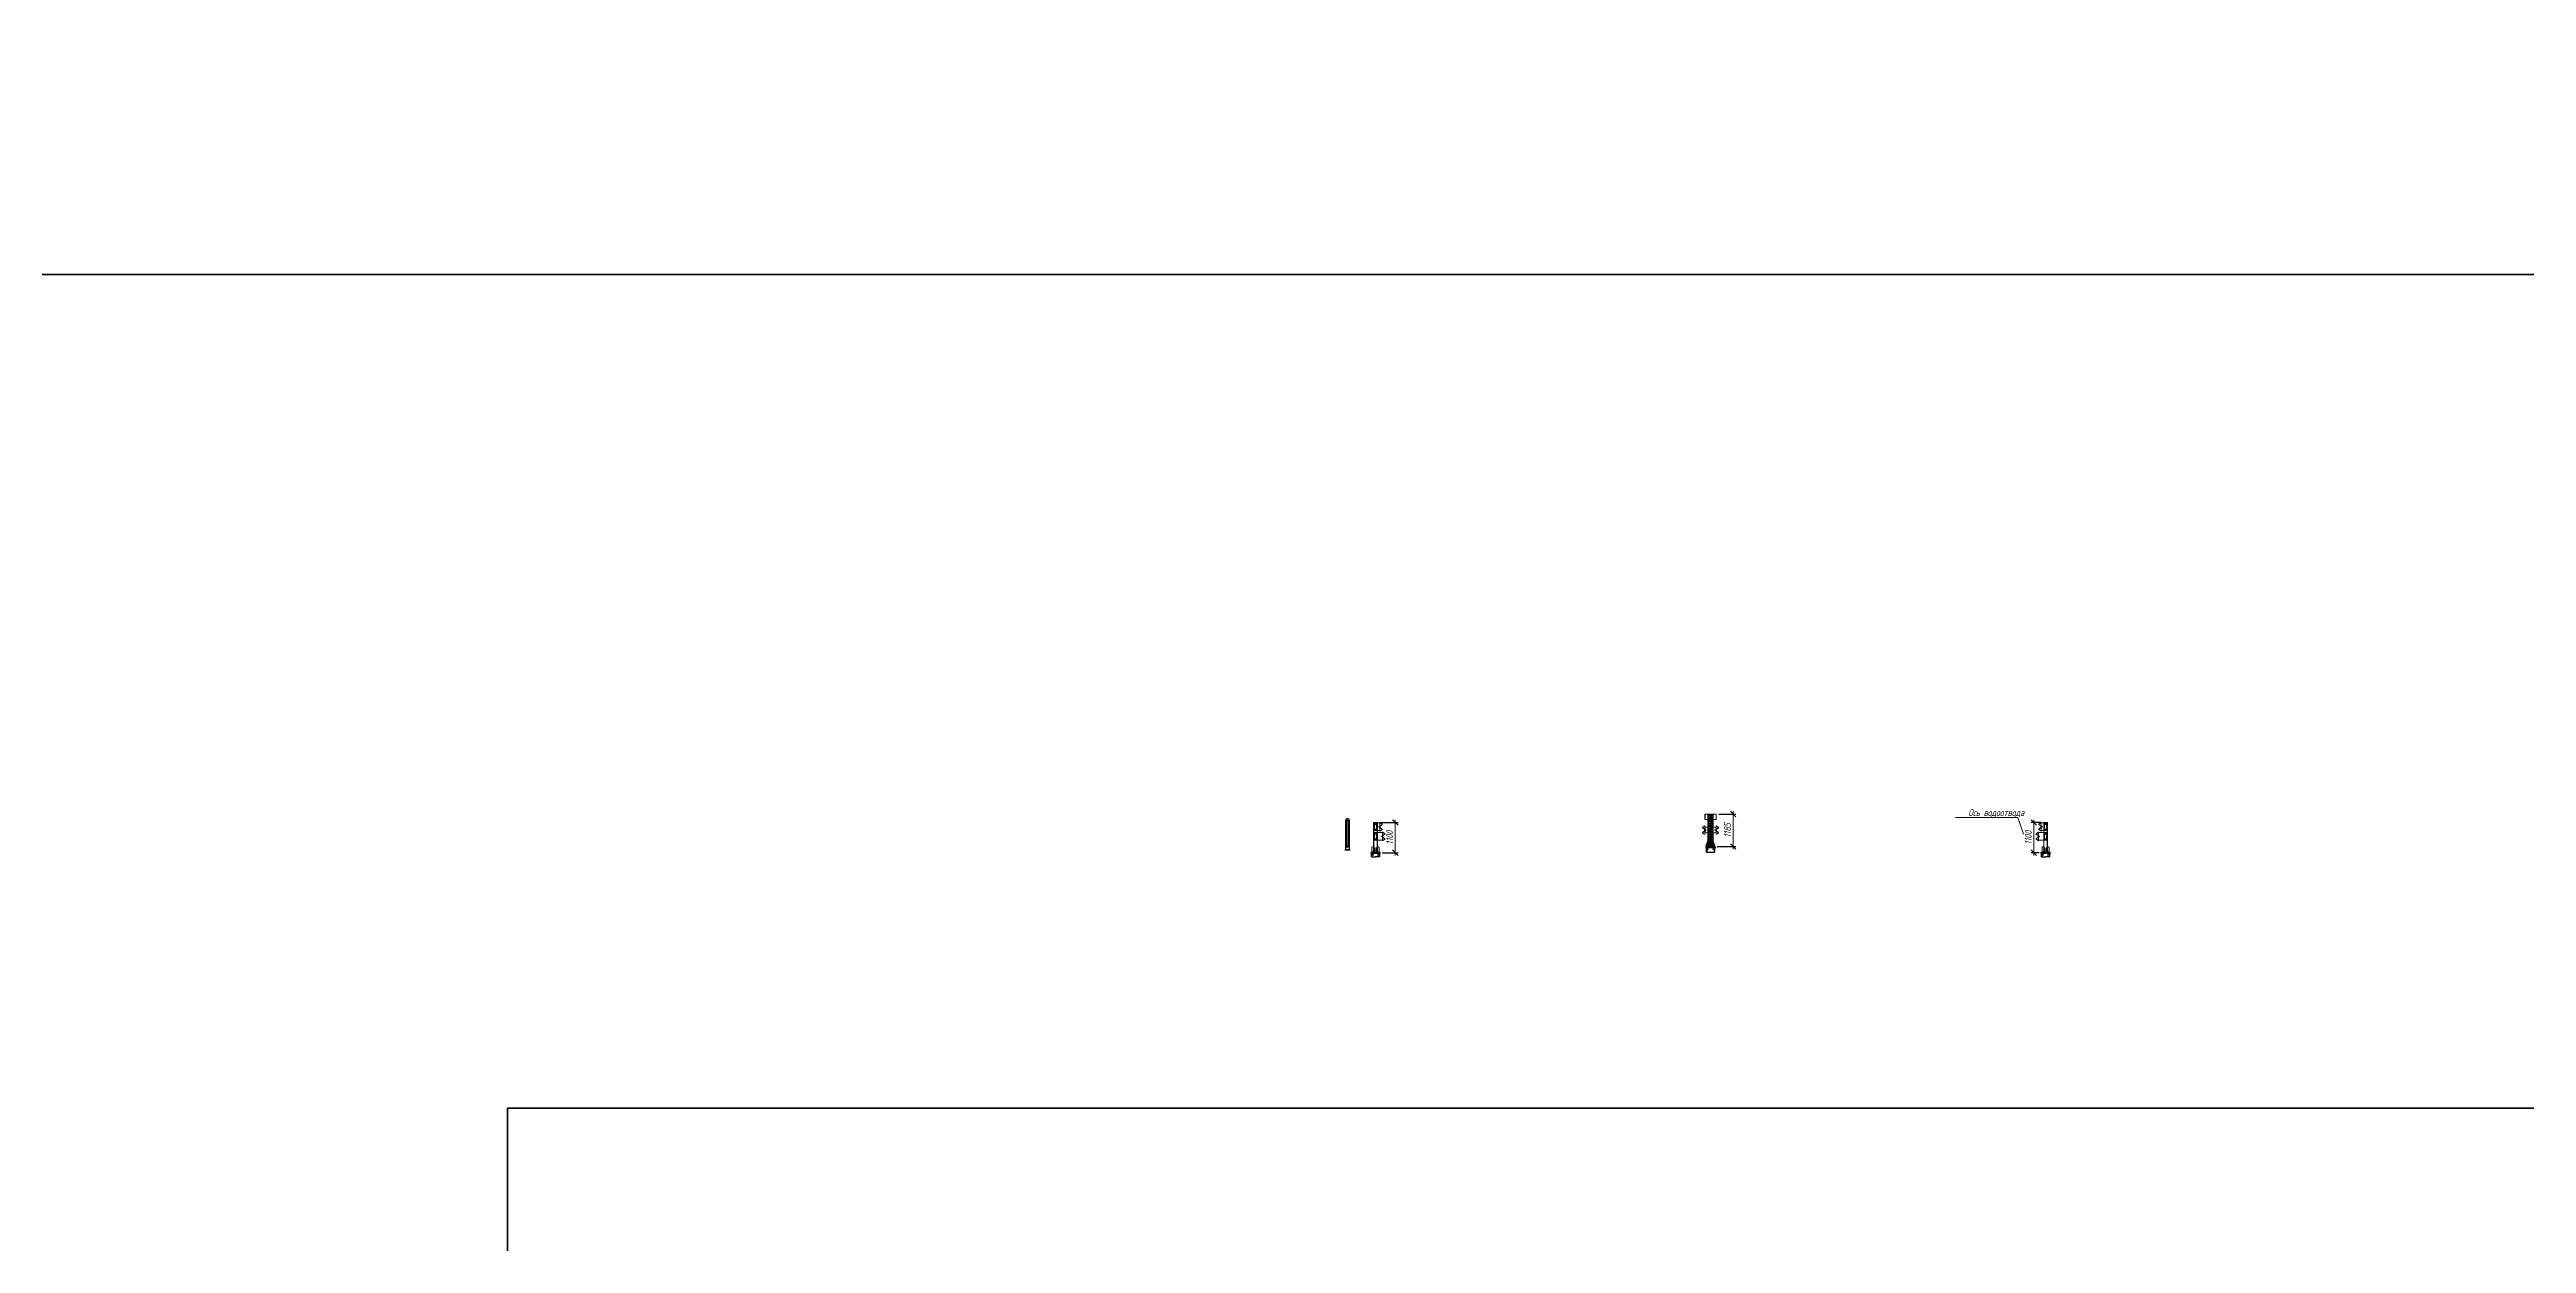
# Model space of a CAD drawing. Header units: millimetres. Extents: x 0 to 285450075, y -3000605 to 8125189010.
# Drawn here: x 7266740 to 7356967, y 62219 to 105710 of the extents above; entities that cross this region are included whole.
import ezdxf
from ezdxf import colors
from ezdxf.entities.mleader import LeaderData, LeaderLine
from ezdxf.math import Vec2, Vec3

# ---------------------------------------------------------------- set-up
doc = ezdxf.new("R2010")
doc.units = ezdxf.units.MM
for name, pattern in [('ACAD_ISO02W100', [15, 12, -3]), ('ACAD_ISO10W100', [18.5, 12, -3, 0.5, -3]), ('Штриховая', [3, 2, -1])]:
    doc.linetypes.add(name, pattern=pattern)
for name, color, linetype, lineweight in [('1-Бетон', 106, 'Continuous', 35), ('1-Металл', 4, 'Continuous', 30), ('Б-Перила', 3, 'Continuous', 20), ('ИС_Выноска', 3, 'Continuous', 18), ('ИС_Выноски', 3, 'Continuous', 18), ('ИС_Размер', 3, 'Continuous', 18)]:
    doc.layers.add(name, color=color, linetype=linetype, lineweight=lineweight)
doc.layers.add('Красные отметки', color=1, linetype='Continuous')
doc.styles.add('0', font='isocpeur.ttf', dxfattribs={"width": 0.8, "oblique": 15})
doc.styles.add('ISOCPEUR', font='isocpeur.ttf', dxfattribs={"width": 0.8, "oblique": 15, "height": 2.5})
doc.dimstyles.new('М100', dxfattribs={"dimscale": 100, "dimtxt": 2.5, "dimasz": 2, "dimexe": 1, "dimexo": 1, "dimgap": 0.8, "dimtad": 1, "dimdec": 0, "dimzin": 0, "dimdsep": 46, "dimtxsty": '0', "dimblk": 'OBLIQUE', "dimcen": 0.09, "dimdle": 1, "dimclrd": 256, "dimclre": 256, "dimclrt": 256, "dimadec": 4, "dimazin": 0, "dimtfac": 1, "dimtdec": 0, "dimtmove": 1, "dimatfit": 2, "dimfxl": 1, "dimtolj": 1, "dimtzin": 0, "dimlwd": -1, "dimarcsym": 0})

# ---------------------------------------------------------------- blocks, each defined once
blk = doc.blocks.new('ПО')
at = {"layer": '1-Металл'}
blk.add_lwpolyline([(100, 0), (100, 10), (-100, 10), (-100, 0)], close=True, dxfattribs=at)
at = {"layer": 'Б-Перила'}
for p, q in [((-70, 10), (-70, 1080)), ((-62, 10), (-62, 1080)), ((-30, 1070), (-30, 1090)), ((-25, 1070), (-25, 1090)), ((-20, 1100), (20, 1100)), ((-20, 1095), (20, 1095)), ((20, 1065), (-20, 1065)), ((20, 1060), (-20, 1060)), ((-19, 138), (-19, 1060)), ((19, 138), (19, 1060)), ((25, 1090), (25, 1070)), ((30, 1090), (30, 1070)), ((62, 1080), (62, 10)), ((70, 1080), (70, 10)), ((-30, 128), (-30, 108)), ((-25, 128), (-25, 108)), ((20, 138), (-20, 138)), ((20, 133), (-20, 133)), ((-20, 103), (20, 103)), ((-20, 98), (20, 98)), ((-19, 138), (19, 138)), ((25, 108), (25, 128)), ((30, 108), (30, 128))]:
    blk.add_line(p, q, dxfattribs=at)
for centre, radius, start, end in [((0, 1080), 70, 90, 180), ((0, 1080), 62, 90, 180), ((-20, 1090), 10, 90, 180), ((-20, 1070), 10, 180, 270), ((-20, 1090), 5, 90, 180), ((-20, 1070), 5, 180, 270), ((0, 1080), 70, 360, 90), ((0, 1080), 62, 0, 90), ((20, 1090), 10, 0, 90), ((20, 1090), 5, 0, 90), ((20, 1070), 10, 270, 0), ((20, 1070), 5, 270, 0), ((-20, 128), 10, 90, 180), ((-20, 108), 10, 180, 270), ((-20, 128), 5, 90, 180), ((-20, 108), 5, 180, 270), ((20, 128), 10, 0, 90), ((20, 128), 5, 0, 90), ((20, 108), 10, 270, 0), ((20, 108), 5, 270, 0)]:
    blk.add_arc(centre, radius, start, end, dxfattribs=at)
blk = doc.blocks.new('_None')
blk = doc.blocks.new('_OBLIQUE')
at = {"color": 0, "linetype": 'ByBlock', "lineweight": -2}
blk.add_line((0.5, 0.5), (-0.5, -0.5), dxfattribs=at)
blk = doc.blocks.new('*D1453')
at = {"layer": 'Defpoints', "color": 0, "transparency": 16777216}
for p in [(7315110, 77552), (7315180, 76452), (7315761, 76452)]:
    blk.add_point(p, dxfattribs=at)
at = {"layer": 'ИС_Размер', "transparency": 16777216}
blk.add_line((7315761, 77652), (7315761, 76352), dxfattribs=at)
at = {"layer": 'ИС_Размер', "lineweight": -2, "transparency": 16777216}
for p, q in [((7315210, 77552), (7315861, 77552)), ((7315280, 76452), (7315861, 76452))]:
    blk.add_line(p, q, dxfattribs=at)
at = {"layer": 'ИС_Размер', "transparency": 16777216, "xscale": 200, "yscale": 200, "zscale": 200}
for p, rotation in [((7315761, 77552), 90), ((7315761, 76452), 270)]:
    blk.add_blockref('_OBLIQUE', p, dxfattribs=dict(at, rotation=rotation))
at = {"layer": 'ИС_Размер', "transparency": 16777216, "insert": (7315556, 77002), "char_height": 250, "attachment_point": 5, "rotation": 90, "style": '0'}
blk.add_mtext('\\A1;1100', dxfattribs=at)
blk = doc.blocks.new('*U1450')
at = {"lineweight": 15}
for p, q in [((1026, 1779), (1026, 699)), ((1026, 1779), (1166, 1779)), ((1034, 1779), (1034, 699)), ((1159, 699), (1159, 1779)), ((1166, 699), (1166, 1779)), ((1166, 1763), (1256, 1763)), ((1256, 1483), (1166, 1483)), ((1166, 1413), (1356, 1413)), ((1356, 1133), (1166, 1133)), ((1213, 1628), (1213, 1617)), ((1213, 1628), (1225, 1628)), ((1213, 1617), (1225, 1617)), ((1225, 1633), (1225, 1613)), ((1226, 1636), (1233, 1636)), ((1226, 1610), (1233, 1610)), ((1234, 1633), (1234, 1613)), ((1234, 1633), (1234, 1613)), ((1235, 1636), (1250, 1636)), ((1235, 1636), (1240, 1636)), ((1235, 1610), (1250, 1610)), ((1235, 1610), (1240, 1610)), ((1239, 1628), (1250, 1628)), ((1239, 1617), (1250, 1617)), ((1250, 1601), (1250, 1645)), ((1250, 1645), (1252, 1645)), ((1252, 1601), (1250, 1601)), ((1252, 1763), (1252, 1483)), ((1252, 1645), (1252, 1601)), ((1256, 1779), (1255, 1775)), ((1255, 1775), (1261, 1774)), ((1261, 1472), (1255, 1471)), ((1256, 1467), (1255, 1471)), ((1256, 1779), (1262, 1778)), ((1256, 1763), (1256, 1483)), ((1262, 1468), (1256, 1467)), ((1260, 1638), (1260, 1607)), ((1328, 1727), (1267, 1771)), ((1267, 1657), (1328, 1700)), ((1267, 1589), (1328, 1546)), ((1328, 1519), (1267, 1475)), ((1330, 1730), (1270, 1774)), ((1270, 1654), (1330, 1696)), ((1270, 1592), (1330, 1549)), ((1330, 1515), (1270, 1471)), ((1352, 1413), (1352, 1133)), ((1356, 1429), (1355, 1425)), ((1355, 1425), (1361, 1424)), ((1361, 1122), (1355, 1121)), ((1356, 1117), (1355, 1121)), ((1356, 1429), (1362, 1428)), ((1356, 1413), (1356, 1133)), ((1362, 1118), (1356, 1117)), ((1360, 1288), (1360, 1257)), ((1428, 1377), (1367, 1421)), ((1367, 1307), (1428, 1350)), ((1367, 1239), (1428, 1196)), ((1428, 1169), (1367, 1125)), ((1430, 1380), (1370, 1424)), ((1370, 1304), (1430, 1346)), ((1370, 1242), (1430, 1199)), ((1430, 1165), (1370, 1121)), ((980, 699), (980, 709)), ((1012, 709), (980, 709)), ((980, 699), (980, 709)), ((1006, 709), (980, 709)), ((996, 699), (980, 699)), ((1012, 699), (980, 699)), ((989, 699), (989, 709)), ((989, 699), (989, 709)), ((989, 699), (989, 709)), ((989, 699), (989, 709)), ((1003, 699), (1003, 709)), ((1003, 699), (1003, 709)), ((1003, 699), (1003, 709)), ((1003, 699), (1003, 709)), ((1003, 699), (1003, 709)), ((1003, 699), (1003, 709)), ((1003, 699), (1003, 709)), ((1003, 699), (1003, 709)), ((1003, 699), (1003, 709)), ((1003, 699), (1003, 709)), ((1010, 709), (1006, 709)), ((1012, 701), (1012, 709)), ((1012, 699), (1012, 707)), ((1012, 699), (1012, 707)), ((1012, 701), (1012, 707)), ((1012, 699), (1012, 707)), ((1012, 699), (1012, 707)), ((1180, 701), (1180, 709)), ((1180, 709), (1212, 709)), ((1180, 699), (1180, 707)), ((1180, 699), (1180, 707)), ((1180, 701), (1180, 707)), ((1180, 699), (1180, 707)), ((1180, 699), (1180, 707)), ((1180, 699), (1212, 699)), ((1182, 709), (1186, 709)), ((1186, 709), (1212, 709)), ((1189, 699), (1189, 709)), ((1189, 699), (1189, 709)), ((1189, 699), (1189, 709)), ((1189, 699), (1189, 709)), ((1189, 699), (1189, 709)), ((1189, 699), (1189, 709)), ((1189, 699), (1189, 709)), ((1189, 699), (1189, 709)), ((1189, 699), (1189, 709)), ((1189, 699), (1189, 709)), ((1196, 699), (1212, 699)), ((1203, 699), (1203, 709)), ((1203, 699), (1203, 709)), ((1203, 699), (1203, 709)), ((1203, 699), (1203, 709)), ((1212, 699), (1212, 709)), ((1212, 699), (1212, 709))]:
    blk.add_line(p, q, dxfattribs=at)
at = {"color": 3, "linetype": 'ACAD_ISO02W100', "lineweight": 15, "ltscale": 2}
for p, q in [((1063, 1763), (1166, 1763)), ((1063, 1483), (1063, 1763)), ((1166, 1483), (1063, 1483)), ((1063, 1413), (1166, 1413)), ((1063, 1133), (1063, 1413)), ((1166, 1133), (1063, 1133)), ((1138, 1483), (1138, 1763)), ((1138, 1133), (1138, 1413)), ((983, 679), (983, 659)), ((984, 659), (984, 599)), ((985, 679), (985, 659)), ((1007, 679), (1007, 659)), ((1008, 659), (1008, 599)), ((1009, 679), (1009, 659)), ((1183, 679), (1183, 659)), ((1184, 659), (1184, 599)), ((1185, 679), (1185, 659)), ((1207, 679), (1207, 659)), ((1208, 659), (1208, 599)), ((1209, 679), (1209, 659))]:
    blk.add_line(p, q, dxfattribs=at)
at = {"color": 7, "lineweight": 15}
for p, q in [((1313, 1278), (1313, 1267)), ((1313, 1278), (1325, 1278)), ((1313, 1267), (1325, 1267)), ((1325, 1283), (1325, 1263)), ((1326, 1286), (1333, 1286)), ((1326, 1260), (1333, 1260)), ((1334, 1283), (1334, 1263)), ((1334, 1283), (1334, 1263)), ((1335, 1286), (1350, 1286)), ((1335, 1286), (1340, 1286)), ((1335, 1260), (1350, 1260)), ((1335, 1260), (1340, 1260)), ((1339, 1278), (1350, 1278)), ((1339, 1267), (1350, 1267))]:
    blk.add_line(p, q, dxfattribs=at)
at = {"lineweight": 15, "ltscale": 5}
for p, q in [((1350, 1251), (1350, 1295)), ((1350, 1295), (1352, 1295)), ((1352, 1251), (1350, 1251)), ((1352, 1295), (1352, 1251))]:
    blk.add_line(p, q, dxfattribs=at)
at = {"linetype": 'Continuous'}
for p, q in [((946, 527), (946, 659)), ((946, 527), (1096, 527)), ((956, 659), (956, 527)), ((1246, 527), (1096, 527)), ((1237, 659), (1237, 527)), ((1246, 527), (1246, 659))]:
    blk.add_line(p, q, dxfattribs=at)
at = {"linetype": 'ACAD_ISO10W100', "ltscale": 2.5}
for p, q in [((996, 685), (996, 587)), ((1196, 685), (1196, 587))]:
    blk.add_line(p, q, dxfattribs=at)
at = {"lineweight": 15}
blk.add_lwpolyline([(1260, 1638), (1264, 1638, -0.414214), (1270, 1632), (1270, 1625), (1266, 1625), (1266, 1621), (1270, 1621), (1270, 1614, -0.414214), (1264, 1608), (1260, 1608), (1260, 1638)], format="xyb", dxfattribs=at)
at = {"color": 7, "lineweight": 15}
blk.add_lwpolyline([(1360, 1288), (1364, 1288, -0.414214), (1370, 1282), (1370, 1275), (1366, 1275), (1366, 1271), (1370, 1271), (1370, 1264, -0.414214), (1364, 1258), (1360, 1258), (1360, 1288)], format="xyb", dxfattribs=at)
at = {"linetype": 'Continuous'}
for points in [[(1096, 679), (921, 679), (921, 659), (1096, 659)], [(1096, 679), (1271, 679), (1271, 659), (1096, 659)]]:
    blk.add_lwpolyline(points, dxfattribs=at)
blk.add_lwpolyline([(921, 659), (1271, 659), (1271, 679), (921, 679)], close=True, dxfattribs=at)
at = {"lineweight": 15}
for points in [[(1236, 679), (956, 679), (956, 699), (1236, 699)], [(1071, 855), (1061, 855), (1061, 699), (1071, 699)], [(1121, 855), (1131, 855), (1131, 699), (1121, 699)]]:
    blk.add_lwpolyline(points, close=True, dxfattribs=at)
for points in [[(1026, 897), (986, 897), (966, 877), (966, 699)], [(1166, 897), (1206, 897), (1226, 877), (1226, 699)]]:
    blk.add_lwpolyline(points, dxfattribs=at)
at = {"color": 3, "linetype": 'ACAD_ISO02W100', "lineweight": 15, "ltscale": 2}
for points in [[(971, 599), (1021, 599), (1021, 589), (971, 589)], [(982, 659), (1010, 659), (1010, 599), (982, 599)], [(1221, 599), (1171, 599), (1171, 589), (1221, 589)], [(1210, 659), (1182, 659), (1182, 599), (1210, 599)]]:
    blk.add_lwpolyline(points, close=True, dxfattribs=at)
at = {"lineweight": 15}
for centre in [(1096, 1718), (1096, 1528), (1096, 1368), (1096, 1178)]:
    blk.add_circle(centre, 10.9, dxfattribs=at)
for centre, radius, start, end in [((1280, 1637), 24, 122.45319, 180), ((1280, 1609), 24, 180, 237.54681), ((1280, 1637), 20, 122.45319, 180), ((1280, 1609), 20, 180, 237.54681), ((1258, 1758), 16, 53.8126, 78.69007), ((1258, 1487), 16, 281.30993, 306.1874), ((1258, 1758), 20, 53.8126, 78.69007), ((1258, 1487), 20, 281.30993, 306.1874), ((1319, 1713), 16, 302.45319, 57.54681), ((1319, 1532), 16, 302.45319, 57.54681), ((1319, 1713), 20, 302.45319, 57.54681), ((1319, 1532), 20, 302.45319, 57.54681), ((1380, 1287), 24, 122.45319, 180), ((1380, 1287), 20, 122.45319, 180), ((1358, 1408), 16, 53.8126, 78.69007), ((1358, 1137), 16, 281.30993, 306.1874), ((1358, 1408), 20, 53.8126, 78.69007), ((1358, 1137), 20, 281.30993, 306.1874), ((1419, 1363), 16, 302.45319, 57.54681), ((1419, 1363), 20, 302.45319, 57.54681), ((982, 707), 2, 90, 180), ((982, 701), 2, 180, 270), ((987, 707), 2, 0, 90), ((987, 701), 2, 270, 0), ((991, 707), 2, 90, 180), ((991, 701), 2, 180, 270), ((1001, 707), 2, 0, 90), ((1001, 701), 2, 270, 0), ((1005, 707), 2, 90, 180), ((1005, 701), 2, 180, 270), ((1010, 707), 2, 359.99962, 90), ((1010, 701), 2, 270, 0), ((1182, 707), 2, 90, 180.00038), ((1182, 701), 2, 180, 270), ((1187, 707), 2, 0, 90), ((1187, 701), 2, 270, 0), ((1191, 707), 2, 90, 180), ((1191, 701), 2, 180, 270), ((1201, 707), 2, 0, 90), ((1201, 701), 2, 270, 0), ((1205, 707), 2, 90, 180), ((1205, 701), 2, 180, 270), ((1210, 707), 2, 0, 90), ((1210, 701), 2, 270, 0)]:
    blk.add_arc(centre, radius, start, end, dxfattribs=at)
at = {"lineweight": 15, "ltscale": 0.2}
for centre, radius, start, end in [((1380, 1259), 24, 180, 237.54681), ((1380, 1259), 20, 180, 237.54681), ((1419, 1182), 16, 302.45319, 57.54681), ((1419, 1182), 20, 302.45319, 57.54681)]:
    blk.add_arc(centre, radius, start, end, dxfattribs=at)
at = {"lineweight": 15}
for centre, major_axis, start_param, end_param in [((1229, 1633), (3.23, 3.23), 1.691386, 2.356194), ((1229, 1633), (-3.23, 3.23), 0.785398, 2.356194), ((1229, 1624), (3.23, 3.23), 0.785398, 2.356194), ((1229, 1622), (-3.23, 3.23), 0.785398, 2.356194), ((1229, 1613), (3.23, 3.23), 0.785398, 2.356194), ((1229, 1613), (-3.23, 3.23), 0.785398, 1.450207), ((1229, 1633), (3.23, 3.23), 3.926991, 5.497787), ((1229, 1624), (-3.23, 3.23), 3.926991, 5.497787), ((1229, 1622), (3.23, 3.23), 3.926991, 5.497787), ((1229, 1613), (-3.23, 3.23), 3.926991, 5.497787), ((1229, 1633), (-3.23, 3.23), 3.926991, 4.5918), ((1229, 1613), (3.23, 3.23), 4.832978, 5.497787), ((1239, 1633), (3.23, 3.23), 1.691386, 2.356194), ((1239, 1633), (3.23, 3.23), 2.356194, 3.926991), ((1239, 1624), (-3.23, 3.23), -0.785398, 0.785398), ((1239, 1622), (3.23, 3.23), 2.356194, 3.926991), ((1239, 1613), (-3.23, 3.23), -0.785398, 0.785398), ((1239, 1613), (-3.23, 3.23), 0.785398, 1.450207)]:
    blk.add_ellipse(centre, major_axis=major_axis, ratio=1, start_param=start_param, end_param=end_param, dxfattribs=at)
at = {"color": 7, "lineweight": 15}
for centre, major_axis, start_param, end_param in [((1329, 1283), (3.23, 3.23), 1.691386, 2.356194), ((1329, 1283), (-3.23, 3.23), 0.785398, 2.356194), ((1329, 1274), (3.23, 3.23), 0.785398, 2.356194), ((1329, 1272), (-3.23, 3.23), 0.785398, 2.356194), ((1329, 1263), (3.23, 3.23), 0.785398, 2.356194), ((1329, 1263), (-3.23, 3.23), 0.785398, 1.450207), ((1329, 1283), (3.23, 3.23), 3.926991, 5.497787), ((1329, 1274), (-3.23, 3.23), 3.926991, 5.497787), ((1329, 1272), (3.23, 3.23), 3.926991, 5.497787), ((1329, 1263), (-3.23, 3.23), 3.926991, 5.497787), ((1329, 1283), (-3.23, 3.23), 3.926991, 4.5918), ((1329, 1263), (3.23, 3.23), 4.832978, 5.497787), ((1339, 1283), (3.23, 3.23), 1.691386, 2.356194), ((1339, 1283), (3.23, 3.23), 2.356194, 3.926991), ((1339, 1274), (-3.23, 3.23), -0.785398, 0.785398), ((1339, 1272), (3.23, 3.23), 2.356194, 3.926991), ((1339, 1263), (-3.23, 3.23), -0.785398, 0.785398), ((1339, 1263), (-3.23, 3.23), 0.785398, 1.450207)]:
    blk.add_ellipse(centre, major_axis=major_axis, ratio=1, start_param=start_param, end_param=end_param, dxfattribs=at)
blk = doc.blocks.new('*D1454')
at = {"layer": 'Defpoints', "color": 0, "transparency": 16777216}
for p in [(7339380, 77552), (7339022, 76452), (7339310, 76452)]:
    blk.add_point(p, dxfattribs=at)
at = {"layer": 'ИС_Размер', "transparency": 16777216}
blk.add_line((7339022, 77652), (7339022, 76352), dxfattribs=at)
at = {"layer": 'ИС_Размер', "lineweight": -2, "transparency": 16777216}
for p, q in [((7339280, 77552), (7338922, 77552)), ((7339210, 76452), (7338922, 76452))]:
    blk.add_line(p, q, dxfattribs=at)
at = {"layer": 'ИС_Размер', "transparency": 16777216, "xscale": 200, "yscale": 200, "zscale": 200}
for p, rotation in [((7339022, 77552), 90), ((7339022, 76452), 270)]:
    blk.add_blockref('_OBLIQUE', p, dxfattribs=dict(at, rotation=rotation))
at = {"layer": 'ИС_Размер', "transparency": 16777216, "insert": (7338817, 77002), "char_height": 250, "attachment_point": 5, "rotation": 90, "style": '0'}
blk.add_mtext('\\A1;1100', dxfattribs=at)
blk = doc.blocks.new('*D1452')
at = {"layer": 'Defpoints', "color": 0, "transparency": 16777216}
for p in [(7327450, 77862), (7327386, 76677), (7328067, 76677)]:
    blk.add_point(p, dxfattribs=at)
at = {"layer": 'ИС_Размер', "lineweight": -2, "transparency": 16777216}
for p, q in [((7327550, 77862), (7328167, 77862)), ((7327486, 76677), (7328167, 76677))]:
    blk.add_line(p, q, dxfattribs=at)
at = {"layer": 'ИС_Размер', "transparency": 16777216}
blk.add_line((7328067, 77962), (7328067, 76577), dxfattribs=at)
at = {"layer": 'ИС_Размер', "transparency": 16777216, "xscale": 200, "yscale": 200, "zscale": 200}
for p, rotation in [((7328067, 77862), 90), ((7328067, 76677), 270)]:
    blk.add_blockref('_OBLIQUE', p, dxfattribs=dict(at, rotation=rotation))
at = {"layer": 'ИС_Размер', "transparency": 16777216, "insert": (7327862, 77270), "char_height": 250, "attachment_point": 5, "rotation": 90, "style": '0'}
blk.add_mtext('\\A1;1185', dxfattribs=at)
blk = doc.blocks.new('боразд')
at = {"lineweight": 15}
for p, q in [((7642151, 251947), (7642034, 251947)), ((7642034, 251947), (7642034, 251747)), ((7642034, 251747), (7642151, 251747)), ((7642038, 251947), (7642038, 251747)), ((7642326, 251947), (7642443, 251947)), ((7642443, 251747), (7642326, 251747)), ((7642439, 251947), (7642439, 251747)), ((7642443, 251947), (7642443, 251747)), ((7641960, 251469), (7642020, 251514)), ((7642020, 251393), (7641960, 251436)), ((7642020, 251331), (7641960, 251288)), ((7641960, 251255), (7642020, 251211)), ((7641962, 251466), (7642022, 251510)), ((7642023, 251396), (7641962, 251439)), ((7642023, 251328), (7641962, 251285)), ((7641962, 251258), (7642022, 251214)), ((7642034, 251518), (7642028, 251517)), ((7642028, 251207), (7642034, 251206)), ((7642034, 251514), (7642029, 251513)), ((7642029, 251211), (7642034, 251210)), ((7642030, 251377), (7642030, 251347)), ((7642034, 251518), (7642034, 251514)), ((7642151, 251462), (7642034, 251462)), ((7642034, 251462), (7642034, 251262)), ((7642034, 251262), (7642151, 251262)), ((7642034, 251206), (7642034, 251210)), ((7642038, 251462), (7642038, 251262)), ((7642326, 251462), (7642443, 251462)), ((7642443, 251262), (7642326, 251262)), ((7642439, 251462), (7642439, 251262)), ((7642443, 251518), (7642442, 251514)), ((7642442, 251514), (7642447, 251513)), ((7642447, 251211), (7642442, 251210)), ((7642443, 251206), (7642442, 251210)), ((7642443, 251518), (7642448, 251517)), ((7642443, 251462), (7642443, 251262)), ((7642448, 251207), (7642443, 251206)), ((7642447, 251377), (7642447, 251347)), ((7642453, 251396), (7642514, 251439)), ((7642453, 251328), (7642514, 251285)), ((7642514, 251466), (7642454, 251510)), ((7642514, 251258), (7642454, 251214)), ((7642516, 251469), (7642456, 251514)), ((7642456, 251393), (7642516, 251436)), ((7642456, 251331), (7642516, 251288)), ((7642516, 251255), (7642456, 251211)), ((7642112, 250762), (7642112, 250772)), ((7642144, 250772), (7642112, 250772)), ((7642112, 250762), (7642112, 250772)), ((7642138, 250772), (7642112, 250772)), ((7642128, 250762), (7642112, 250762)), ((7642144, 250762), (7642112, 250762)), ((7642121, 250762), (7642121, 250772)), ((7642121, 250762), (7642121, 250772)), ((7642121, 250762), (7642121, 250772)), ((7642121, 250762), (7642121, 250772)), ((7642135, 250762), (7642135, 250772)), ((7642135, 250762), (7642135, 250772)), ((7642135, 250762), (7642135, 250772)), ((7642135, 250762), (7642135, 250772)), ((7642135, 250762), (7642135, 250772)), ((7642135, 250762), (7642135, 250772)), ((7642135, 250762), (7642135, 250772)), ((7642135, 250762), (7642135, 250772)), ((7642135, 250762), (7642135, 250772)), ((7642135, 250762), (7642135, 250772)), ((7642142, 250772), (7642138, 250772)), ((7642144, 250764), (7642144, 250772)), ((7642144, 250762), (7642144, 250770)), ((7642144, 250762), (7642144, 250770)), ((7642144, 250764), (7642144, 250770)), ((7642144, 250762), (7642144, 250770)), ((7642144, 250762), (7642144, 250770)), ((7642332, 250764), (7642332, 250772)), ((7642332, 250772), (7642364, 250772)), ((7642332, 250762), (7642332, 250770)), ((7642332, 250762), (7642332, 250770)), ((7642332, 250764), (7642332, 250770)), ((7642332, 250762), (7642332, 250770)), ((7642332, 250762), (7642332, 250770)), ((7642332, 250762), (7642364, 250762)), ((7642334, 250772), (7642338, 250772)), ((7642338, 250772), (7642364, 250772)), ((7642341, 250762), (7642341, 250772)), ((7642341, 250762), (7642341, 250772)), ((7642341, 250762), (7642341, 250772)), ((7642341, 250762), (7642341, 250772)), ((7642341, 250762), (7642341, 250772)), ((7642341, 250762), (7642341, 250772)), ((7642341, 250762), (7642341, 250772)), ((7642341, 250762), (7642341, 250772)), ((7642341, 250762), (7642341, 250772)), ((7642341, 250762), (7642341, 250772)), ((7642348, 250762), (7642364, 250762)), ((7642355, 250762), (7642355, 250772)), ((7642355, 250762), (7642355, 250772)), ((7642355, 250762), (7642355, 250772)), ((7642355, 250762), (7642355, 250772)), ((7642364, 250762), (7642364, 250772)), ((7642364, 250762), (7642364, 250772))]:
    blk.add_line(p, q, dxfattribs=at)
at = {"linetype": 'ACAD_ISO10W100', "ltscale": 3}
for p, q in [((7642194, 251947), (7642194, 250762)), ((7642238, 251947), (7642238, 250762)), ((7642282, 251947), (7642282, 250762))]:
    blk.add_line(p, q, dxfattribs=at)
at = {"lineweight": 15, "ltscale": 5}
for p, q in [((7642040, 251384), (7642038, 251384)), ((7642038, 251384), (7642038, 251340)), ((7642038, 251340), (7642040, 251340)), ((7642040, 251340), (7642040, 251384)), ((7642436, 251340), (7642436, 251384)), ((7642436, 251384), (7642439, 251384)), ((7642439, 251340), (7642436, 251340)), ((7642439, 251384), (7642439, 251340))]:
    blk.add_line(p, q, dxfattribs=at)
at = {"color": 7, "lineweight": 15}
for p, q in [((7642055, 251375), (7642040, 251375)), ((7642051, 251368), (7642040, 251368)), ((7642051, 251357), (7642040, 251357)), ((7642055, 251349), (7642040, 251349)), ((7642055, 251375), (7642049, 251375)), ((7642055, 251349), (7642049, 251349)), ((7642056, 251372), (7642056, 251352)), ((7642056, 251372), (7642056, 251352)), ((7642064, 251375), (7642057, 251375)), ((7642064, 251349), (7642057, 251349)), ((7642065, 251372), (7642065, 251352)), ((7642077, 251368), (7642065, 251368)), ((7642077, 251357), (7642065, 251357)), ((7642077, 251368), (7642077, 251357)), ((7642399, 251368), (7642399, 251357)), ((7642399, 251368), (7642411, 251368)), ((7642399, 251357), (7642411, 251357)), ((7642411, 251372), (7642411, 251352)), ((7642412, 251375), (7642419, 251375)), ((7642412, 251349), (7642419, 251349)), ((7642420, 251372), (7642420, 251352)), ((7642420, 251372), (7642420, 251352)), ((7642421, 251375), (7642436, 251375)), ((7642421, 251375), (7642427, 251375)), ((7642421, 251349), (7642436, 251349)), ((7642421, 251349), (7642427, 251349)), ((7642425, 251368), (7642436, 251368)), ((7642425, 251357), (7642436, 251357))]:
    blk.add_line(p, q, dxfattribs=at)
at = {"linetype": 'Continuous'}
for p, q in [((7642088, 250562), (7642088, 250722)), ((7642098, 250722), (7642098, 250562)), ((7642378, 250722), (7642378, 250562)), ((7642388, 250562), (7642388, 250722))]:
    blk.add_line(p, q, dxfattribs=at)
at = {"color": 3, "linetype": 'ACAD_ISO02W100', "lineweight": 15, "ltscale": 2}
for p, q in [((7642115, 250742), (7642115, 250722)), ((7642116, 250722), (7642116, 250662)), ((7642117, 250742), (7642117, 250722)), ((7642139, 250742), (7642139, 250722)), ((7642140, 250722), (7642140, 250662)), ((7642141, 250742), (7642141, 250722)), ((7642335, 250742), (7642335, 250722)), ((7642336, 250722), (7642336, 250662)), ((7642337, 250742), (7642337, 250722)), ((7642359, 250742), (7642359, 250722)), ((7642360, 250722), (7642360, 250662)), ((7642361, 250742), (7642361, 250722))]:
    blk.add_line(p, q, dxfattribs=at)
at = {"linetype": 'ACAD_ISO10W100', "ltscale": 2.5}
for p, q in [((7642128, 250748), (7642128, 250650)), ((7642348, 250748), (7642348, 250650))]:
    blk.add_line(p, q, dxfattribs=at)
at = {"color": 7, "lineweight": 15}
for points in [[(7642030, 251377), (7642026, 251377, 0.414214), (7642020, 251371), (7642020, 251364), (7642024, 251364), (7642024, 251360), (7642020, 251360), (7642020, 251353, 0.414214), (7642026, 251347), (7642030, 251347), (7642030, 251377)], [(7642447, 251377), (7642450, 251377, -0.414214), (7642456, 251371), (7642456, 251364), (7642452, 251364), (7642452, 251360), (7642456, 251360), (7642456, 251353, -0.414214), (7642450, 251347), (7642447, 251347), (7642447, 251377)]]:
    blk.add_lwpolyline(points, format="xyb", dxfattribs=at)
blk.add_lwpolyline([(7642021, 250592), (7642021, 250592)], close=True)
at = {"linetype": 'Continuous'}
for points in [[(7642238, 250742), (7642063, 250742), (7642063, 250722), (7642238, 250722)], [(7642238, 250742), (7642413, 250742), (7642413, 250722), (7642238, 250722)]]:
    blk.add_lwpolyline(points, dxfattribs=at)
blk.add_lwpolyline([(7642063, 250722), (7642413, 250722), (7642413, 250742), (7642063, 250742)], close=True, dxfattribs=at)
at = {"lineweight": 15}
blk.add_lwpolyline([(7642393, 250742), (7642083, 250742), (7642083, 250762), (7642393, 250762)], close=True, dxfattribs=at)
blk.add_lwpolyline([(7642088, 250562), (7642388, 250562), (7642388, 250562)])
at = {"color": 3, "linetype": 'ACAD_ISO02W100', "lineweight": 15, "ltscale": 2}
for points in [[(7642103, 250662), (7642153, 250662), (7642153, 250652), (7642103, 250652)], [(7642114, 250722), (7642142, 250722), (7642142, 250662), (7642114, 250662)], [(7642373, 250662), (7642323, 250662), (7642323, 250652), (7642373, 250652)], [(7642362, 250722), (7642334, 250722), (7642334, 250662), (7642362, 250662)]]:
    blk.add_lwpolyline(points, close=True, dxfattribs=at)
at = {"lineweight": 15}
for centre, radius, start, end in [((7641971, 251453), 20, 122.45319, 237.54681), ((7641971, 251453), 16, 122.45319, 237.54681), ((7642032, 251497), 20, 101.30993, 126.1874), ((7642010, 251376), 20, 0, 57.54681), ((7642032, 251227), 20, 233.8126, 258.69007), ((7642032, 251497), 16, 101.30993, 126.1874), ((7642010, 251376), 24, 0, 57.54681), ((7642032, 251227), 16, 233.8126, 258.69007), ((7642467, 251376), 24, 122.45319, 180), ((7642444, 251497), 16, 53.8126, 78.69007), ((7642467, 251376), 20, 122.45319, 180), ((7642444, 251227), 16, 281.30993, 306.1874), ((7642444, 251497), 20, 53.8126, 78.69007), ((7642444, 251227), 20, 281.30993, 306.1874), ((7642506, 251453), 16, 302.45319, 57.54681), ((7642506, 251453), 20, 302.45319, 57.54681), ((7642114, 250770), 2, 90, 180), ((7642114, 250764), 2, 180, 270), ((7642119, 250770), 2, 0, 90), ((7642119, 250764), 2, 270, 0), ((7642123, 250770), 2, 90, 180), ((7642123, 250764), 2, 180, 270), ((7642133, 250770), 2, 0, 90), ((7642133, 250764), 2, 270, 0), ((7642137, 250770), 2, 90, 180), ((7642137, 250764), 2, 180, 270), ((7642142, 250770), 2, 359.99962, 90), ((7642142, 250764), 2, 270, 0), ((7642334, 250770), 2, 90, 180.00038), ((7642334, 250764), 2, 180, 270), ((7642339, 250770), 2, 0, 90), ((7642339, 250764), 2, 270, 0), ((7642343, 250770), 2, 90, 180), ((7642343, 250764), 2, 180, 270), ((7642353, 250770), 2, 0, 90), ((7642353, 250764), 2, 270, 0), ((7642357, 250770), 2, 90, 180), ((7642357, 250764), 2, 180, 270), ((7642362, 250770), 2, 0, 90), ((7642362, 250764), 2, 270, 0)]:
    blk.add_arc(centre, radius, start, end, dxfattribs=at)
at = {"lineweight": 15, "ltscale": 0.2}
for centre, radius, start, end in [((7641971, 251272), 20, 122.45319, 237.54681), ((7641971, 251272), 16, 122.45319, 237.54681), ((7642010, 251348), 20, 302.45319, 0), ((7642010, 251348), 24, 302.45319, 0), ((7642467, 251348), 24, 180, 237.54681), ((7642467, 251348), 20, 180, 237.54681), ((7642506, 251272), 16, 302.45319, 57.54681), ((7642506, 251272), 20, 302.45319, 57.54681)]:
    blk.add_arc(centre, radius, start, end, dxfattribs=at)
at = {"color": 7, "lineweight": 15, "extrusion": (0, 0, -1)}
for centre, major_axis, start_param, end_param in [((7642051, 251372), (-3.23, 3.23), 2.356194, 3.926991), ((7642051, 251363), (3.23, 3.23), -0.785398, 0.785398), ((7642051, 251361), (-3.23, 3.23), 2.356194, 3.926991), ((7642051, 251352), (3.23, 3.23), -0.785398, 0.785398), ((7642051, 251372), (-3.23, 3.23), 1.691386, 2.356194), ((7642051, 251352), (3.23, 3.23), 0.785398, 1.450207), ((7642060, 251372), (3.23, 3.23), 3.926991, 4.5918), ((7642060, 251372), (-3.23, 3.23), 3.926991, 5.497787), ((7642060, 251363), (3.23, 3.23), 3.926991, 5.497787), ((7642060, 251361), (-3.23, 3.23), 3.926991, 5.497787), ((7642060, 251352), (3.23, 3.23), 3.926991, 5.497787), ((7642060, 251352), (-3.23, 3.23), 4.832978, 5.497787), ((7642060, 251372), (3.23, 3.23), 0.785398, 2.356194), ((7642060, 251363), (-3.23, 3.23), 0.785398, 2.356194), ((7642060, 251361), (3.23, 3.23), 0.785398, 2.356194), ((7642060, 251352), (-3.23, 3.23), 0.785398, 2.356194), ((7642060, 251372), (-3.23, 3.23), 1.691386, 2.356194), ((7642060, 251352), (3.23, 3.23), 0.785398, 1.450207)]:
    blk.add_ellipse(centre, major_axis=major_axis, ratio=1, start_param=start_param, end_param=end_param, dxfattribs=at)
at = {"color": 7, "lineweight": 15}
for centre, major_axis, start_param, end_param in [((7642416, 251372), (3.23, 3.23), 1.691386, 2.356194), ((7642416, 251372), (-3.23, 3.23), 0.785398, 2.356194), ((7642416, 251363), (3.23, 3.23), 0.785398, 2.356194), ((7642416, 251361), (-3.23, 3.23), 0.785398, 2.356194), ((7642416, 251352), (3.23, 3.23), 0.785398, 2.356194), ((7642416, 251352), (-3.23, 3.23), 0.785398, 1.450207), ((7642416, 251372), (3.23, 3.23), 3.926991, 5.497787), ((7642416, 251363), (-3.23, 3.23), 3.926991, 5.497787), ((7642416, 251361), (3.23, 3.23), 3.926991, 5.497787), ((7642416, 251352), (-3.23, 3.23), 3.926991, 5.497787), ((7642416, 251372), (-3.23, 3.23), 3.926991, 4.5918), ((7642416, 251352), (3.23, 3.23), 4.832978, 5.497787), ((7642425, 251372), (3.23, 3.23), 1.691386, 2.356194), ((7642425, 251372), (3.23, 3.23), 2.356194, 3.926991), ((7642425, 251363), (-3.23, 3.23), -0.785398, 0.785398), ((7642425, 251361), (3.23, 3.23), 2.356194, 3.926991), ((7642425, 251352), (-3.23, 3.23), -0.785398, 0.785398), ((7642425, 251352), (-3.23, 3.23), 0.785398, 1.450207)]:
    blk.add_ellipse(centre, major_axis=major_axis, ratio=1, start_param=start_param, end_param=end_param, dxfattribs=at)
at = {"layer": 'Красные отметки', "linetype": 'Штриховая', "ltscale": 10}
for p, q in [((7642153, 251947), (7642153, 250762)), ((7642236, 251947), (7642236, 250762)), ((7642241, 251947), (7642241, 250762)), ((7642323, 251947), (7642323, 250762))]:
    blk.add_line(p, q, dxfattribs=at)
at = {"layer": 'Красные отметки'}
blk.add_lwpolyline([(7642151, 250762), (7642151, 251947), (7642326, 251947), (7642326, 250762)], close=True, dxfattribs=at)
for points in [[(7642083, 250762), (7642083, 250782), (7642151, 250987)], [(7642393, 250762), (7642393, 250782), (7642326, 250987)]]:
    blk.add_lwpolyline(points, dxfattribs=at)

msp = doc.modelspace()

# ---------------------------------------------------------------- linework, layer by layer
at = {"layer": '1-Бетон', "color": 6}
msp.add_lwpolyline([(6532385.7521, 97510.8397), (7457736.6859, 97510.8397), (7457736.6859, -105940.3832), (6532385.7521, -105940.3832)], close=True, dxfattribs=at)
at = {"layer": '1-Бетон', "color": 1, "true_color": 0xff0000}
msp.add_lwpolyline([(7283420, 67150), (7421820, 67150), (7421820, -17950), (7283420, -17950)], close=True, dxfattribs=at)

# ---------------------------------------------------------------- block references
msp.add_blockref('*U1450', (7313943.7443, 75773.4903))
at = {"xscale": -1}
msp.add_blockref('*U1450', (7340546.2589, 75773.4903), dxfattribs=at)
at = {"layer": 'ИС_Размер', "linetype": 'Continuous', "xscale": -1}
msp.add_blockref('ПО', (7314020.0016, 76552.2437), dxfattribs=at)
at = {"layer": 'Красные отметки'}
msp.add_blockref('боразд', (-314992.7503, -174084.8441), dxfattribs=at)

# ---------------------------------------------------------------- dimensions: what is measured, and where the dimension line sits
at = {"layer": 'ИС_Размер'}
for base, p1, p2, picture, middle in [((7315761.0517, 76452.2437), (7315110.0016, 77552.2437), (7315180.002, 76452.2437), '*D1453', (7315556.0517, 77002.2437)), ((7328066.6059, 76677.2174), (7327449.7652, 77862.2166), (7327385.5563, 76677.2174), '*D1452', (7327861.6059, 77269.717)), ((7339022.1094, 76452.2437), (7339380.0016, 77552.2437), (7339310.0012, 76452.2437), '*D1454', (7338817.1094, 77002.2437))]:
    dim = msp.add_linear_dim(base=base, p1=p1, p2=p2, angle=90, dimstyle='М100', dxfattribs=at)
    dim.commit()
    dim.dimension.update_dxf_attribs({"geometry": picture, "text_midpoint": middle})

# ---------------------------------------------------------------- leaders
at = {"layer": 'ИС_Выноска', "ltscale": 0.5}
ml = msp.add_multileader_mtext('Standard', dxfattribs=at)
ml.set_content('\\A1;Асфальтобетон ЩМА-16 по ГОСТ 58406.1 на ПБВ60 по ГОСТ 52056-2003                            -50мм\\PАсфальтобетон А22 Нт по ГОСТ 58406.2-2020 на БНД 50/70 по ГОСТ 33133-2020               -60мм\\PГидроизоляция Техноэластмост Б             -5 мм\\PВыравнивающий слой                      -min 30 мм', color=256, style='0')
ml.set_leader_properties(color=256, linetype='ByLayer', lineweight=-1)
ml.build(insert=Vec2(0, 0))
ml.multileader.update_dxf_attribs({"text_left_attachment_type": 6, "text_right_attachment_type": 6, "dogleg_length": 0.36, "arrow_head_size": 450, "scale": 75})
ctx = ml.context
ctx.base_point, ctx.scale, ctx.char_height, ctx.arrow_head_size, ctx.landing_gap_size, ctx.plane_origin, ctx.plane_x_axis, ctx.plane_y_axis = Vec3(6319760.4216, 105056.7552, 5778.159), 75, 500, 450, 18, Vec3(6319180.3141, 134082.2011, 5778.159), Vec3(1, 0.0000000247), Vec3(-0.0000000247, 1)
ctx.left_attachment, ctx.right_attachment = 6, 6
notes = []
notes.append((ctx, [(0, (1, 1, 0), (6319688.4216, 105056.7552, 5778.159), (1, 0.0000000247), 72, [(0, [(6319688.4216, 94574.0528, 5778.159)], 0, [])])]))
ctx.mtext.insert, ctx.mtext.text_direction, ctx.mtext.rotation, ctx.mtext.width, ctx.mtext.flow_direction = Vec3(6319778.4216, 105706.7552, 5778.159), Vec3(1, 0.0000000247), 0.0000000247, 14306.378366, 5
ml = msp.add_multileader_mtext('Standard', dxfattribs=at)
ml.set_content('\\A1;Асфальтобетон ЩМА-16 по ГОСТ 58406.1 на ПБВ60 по ГОСТ 52056-2003                            -50мм\\PАсфальтобетон А22 Нт по ГОСТ 58406.2-2020 на БНД 50/70 по ГОСТ 33133-2020               -60мм\\PГидроизоляция Техноэластмост Б             -5 мм\\PВыравнивающий слой                      -min 30 мм', color=256, style='0')
ml.set_leader_properties(color=256, linetype='ByLayer', lineweight=-1)
ml.build(insert=Vec2(0, 0))
ml.multileader.update_dxf_attribs({"text_left_attachment_type": 6, "text_right_attachment_type": 6, "dogleg_length": 0.36, "arrow_head_size": 450, "scale": 75})
ctx = ml.context
ctx.base_point, ctx.scale, ctx.char_height, ctx.arrow_head_size, ctx.landing_gap_size, ctx.plane_origin, ctx.plane_x_axis, ctx.plane_y_axis = Vec3(6364185.695, 99365.9105), 75, 500, 450, 18, Vec3(6363605.5875, 128391.3563), Vec3(1, 0.0000000247), Vec3(-0.0000000247, 1)
ctx.left_attachment, ctx.right_attachment = 6, 6
notes.append((ctx, [(0, (1, 1, 0), (6364113.695, 99365.9105), (1, 0.0000000247), 72, [(0, [(6364113.695, 88883.2081)], 0, [])])]))
ctx.mtext.insert, ctx.mtext.text_direction, ctx.mtext.rotation, ctx.mtext.width, ctx.mtext.flow_direction = Vec3(6364203.695, 100015.9105), Vec3(1, 0.0000000247), 0.0000000247, 14306.378366, 5
at = {"layer": 'ИС_Выноски'}
ml = msp.add_multileader_mtext('Standard', dxfattribs=at)
ml.set_content('Ось водоотвода ', color=256, style='ISOCPEUR')
ml.set_leader_properties(color=256, linetype='ByLayer', lineweight=-1)
ml.set_arrow_properties(name='NONE')
ml.build(insert=Vec2(0, 0))
ml.multileader.update_dxf_attribs({"text_left_attachment_type": 6, "text_right_attachment_type": 6, "dogleg_length": 0.36, "arrow_head_size": 300, "scale": 50})
ctx = ml.context
ctx.base_point, ctx.scale, ctx.char_height, ctx.arrow_head_size, ctx.landing_gap_size, ctx.plane_origin = Vec3(7336903.7358, 77737.0939), 50, 250, 300, 4.5, Vec3(7345712.9608, 76199.2738)
ctx.left_attachment, ctx.right_attachment, ctx.text_align_type = 6, 6, 1
notes.append((ctx, [(1, (1, 1, 0), (7338439.9836, 77737.0939), (-1, 0), 40.2604, [(1, [(7338645.0016, 77130.2116)], 0, [])])]))
ctx.mtext.insert, ctx.mtext.width, ctx.mtext.alignment, ctx.mtext.flow_direction = Vec3(7337651.7295, 78037.0939), 2049.625884, 2, 5
for ctx, leaders in notes:
    for number, flags, end, landing, length, lines in leaders:
        leader = LeaderData()
        leader.index, (leader.has_last_leader_line, leader.has_dogleg_vector, leader.attachment_direction) = number, flags
        leader.last_leader_point, leader.dogleg_vector, leader.dogleg_length = Vec3(end), Vec3(landing), length
        for number, points, colour, breaks in lines:
            line = LeaderLine()
            line.index, line.vertices, line.color, line.breaks = number, Vec3.list(points), colors.encode_raw_color(colour), breaks
            leader.lines.append(line)
        ctx.leaders.append(leader)

doc.saveas('drawing.dxf')
